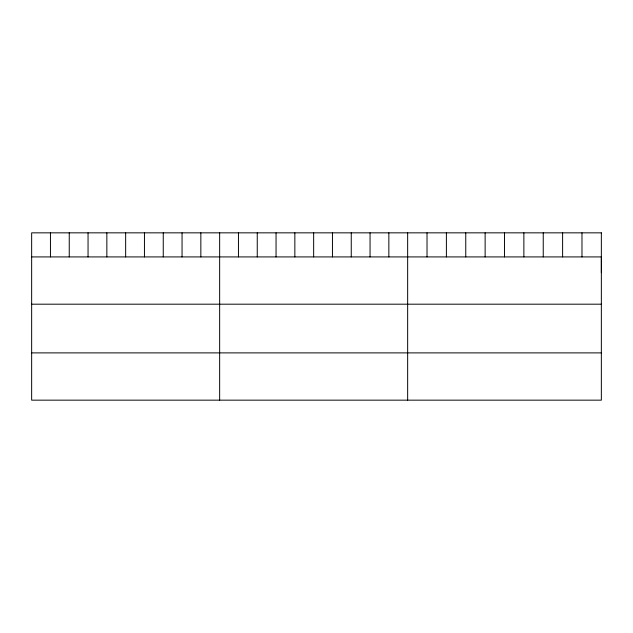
<?xml version="1.0" encoding="UTF-8"?>
<svg xmlns="http://www.w3.org/2000/svg" width="633" height="633" viewBox="0 0 633 633"><rect width="100%" height="100%" fill="white"/><g stroke="black" fill="none" stroke-linecap="round" stroke-linejoin="round"><path stroke-width="0.95" d="M601.35 272.673L601.35 256.919L31.65 256.919M31.65 304.188L601.35 304.188M31.65 352.89L601.35 352.89M581.98 232.841L581.98 256.919M562.61 232.841L562.61 256.919M543.241 232.841L543.241 256.919M523.871 232.841L523.871 256.919M504.501 232.841L504.501 256.919M485.131 232.841L485.131 256.919M465.761 232.841L465.761 256.919M446.392 232.841L446.392 256.919M427.022 232.841L427.022 256.919M407.652 232.841L407.652 400.159M388.852 232.841L388.852 256.919M370.052 232.841L370.052 256.919M351.252 232.841L351.252 256.919M332.452 232.841L332.452 256.919M313.651 232.841L313.651 256.919M294.851 232.841L294.851 256.919M276.051 232.841L276.051 256.919M257.251 232.841L257.251 256.919M238.451 232.841L238.451 256.919M219.651 232.841L219.651 400.159M200.851 232.841L200.851 256.919M182.051 232.841L182.051 256.919M163.251 232.841L163.251 256.919M144.451 232.841L144.451 256.919M125.651 232.841L125.651 256.919M106.85 232.841L106.85 256.919M88.05 232.841L88.05 256.919M69.25 232.841L69.25 256.919M50.45 232.841L50.45 256.919M601.35 232.841L31.65 232.841L31.65 400.159L601.35 400.159L601.35 232.841"/></g></svg>
